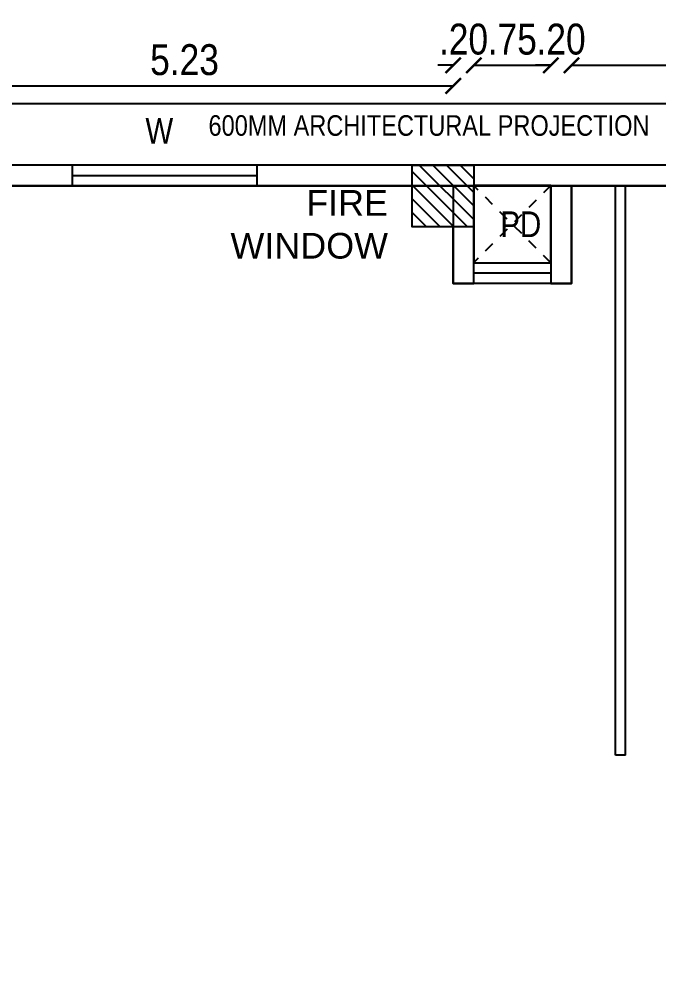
# Model space of a CAD drawing. Header units: metres. Extents: x 385023 to 385532, y 1408468 to 1408621.
# Drawn here: x 385354.51 to 385360.73, y 1408600.9 to 1408610.18 of the extents above; entities that cross this region are included whole.
import ezdxf
from ezdxf.enums import TextEntityAlignment as Align

# ---------------------------------------------------------------- set-up
doc = ezdxf.new("R2010")
doc.units = ezdxf.units.M
doc.header["$MEASUREMENT"] = 0
doc.linetypes.add('DASHED', pattern=[0.75, 0.5, -0.25])
for name, color, linetype in [('0 @ 1 (1)', 7, 'Continuous'), ('BLK_1_FLR_1_AC_ROOM_1', 7, 'Continuous'), ('BLK_1_FLR_1_BLT_UP_AREA', 7, 'Continuous'), ('BLK_1_FLR_1_BLT_UP_AREA_DEDUCT', 7, 'Continuous'), ('BLK_1_FLR_1_CARPET_AREA', 7, 'Continuous'), ('S-COLUMN', 6, 'Continuous'), ('S-COLUMN HATCH', 8, 'Continuous')]:
    doc.layers.add(name, color=color, linetype=linetype)
doc.layers.add('BLK_1_FLR_1_ROOF_AREA', color=7, linetype='Continuous', lineweight=25)
doc.layers.add('MEP INPUT', color=3, linetype='Continuous', lineweight=0)
doc.styles.add('ARIAL', font='ARIALN.TTF')
doc.styles.add('RIA-AP', font='ARIALN.TTF')
doc.styles.get("Standard").update_dxf_attribs({"font": 'ARIALN.TTF', "height": 0.35})
doc.dimstyles.new('RIA-AP', dxfattribs={"dimtxt": 0.3, "dimasz": 0.15, "dimexe": 0, "dimexo": 1, "dimgap": 0.1, "dimtad": 1, "dimzin": 4, "dimdsep": 46, "dimtxsty": 'RIA-AP', "dimblk": 'ARCHTICK', "dimcen": 0.09, "dimse1": 1, "dimse2": 1, "dimclrd": 8, "dimclre": 8, "dimclrt": 4, "dimazin": 0, "dimtfac": 1, "dimtix": 1, "dimtofl": 0, "dimtmove": 2, "dimatfit": 3, "dimfxl": 0, "dimtolj": 1, "dimtzin": 0, "dimarcsym": 0})

# ---------------------------------------------------------------- blocks, each defined once
blk = doc.blocks.new('grid')
at = {"layer": 'S-COLUMN HATCH'}
h = blk.add_hatch(dxfattribs=at)
h.set_pattern_fill('ANSI31', color=256, scale=0.75, angle=90, style=0)
h.set_pattern_definition([(135, (375052.11474, 1409514.67969), (-0.06629126074, -0.06629126074), [])])
h.paths.add_polyline_path([(391796.9725, 1408578.0535), (391796.9725, 1408577.4535), (391797.5725, 1408577.4535), (391797.5725, 1408578.0535)])
at = {"layer": 'S-COLUMN', "ltscale": 5, "elevation": -63.957}
blk.add_lwpolyline([(391796.9725, 1408578.0535), (391797.5725, 1408578.0535), (391797.5725, 1408577.4535), (391796.9725, 1408577.4535)], close=True, dxfattribs=at)
blk = doc.blocks.new('A$C6B3522BB')
at = {"layer": 'MEP INPUT', "color": 2, "lineweight": 0}
blk.add_lwpolyline([(-0.01, 0.2), (-0.01, 0), (-0.7598, 0), (-0.7598, 0.2)], close=True, dxfattribs=at)
at = {"layer": 'MEP INPUT', "lineweight": 0, "const_width": 0.02}
blk.add_lwpolyline([(-0.01, 0.1), (-0.7598, 0.1)], dxfattribs=at)
blk = doc.blocks.new('_ArchTick')
at = {"color": 0, "linetype": 'ByBlock', "const_width": 0.15}
blk.add_lwpolyline([(-0.5, -0.5), (0.5, 0.5)], dxfattribs=at)
blk = doc.blocks.new('*D267')
at = {"color": 8, "lineweight": -2}
blk.add_line((385353.5022, 1408609.5336), (385358.7281, 1408609.5336), dxfattribs=at)
at = {"layer": 'Defpoints', "color": 0}
for p in [(385358.7281, 1408609.5336), (385353.5022, 1408608.7622, -62.1565), (385358.7281, 1408608.5622)]:
    blk.add_point(p, dxfattribs=at)
at = {"color": 8, "lineweight": -2, "xscale": 0.15, "yscale": 0.15, "zscale": 0.15, "rotation": 180}
blk.add_blockref('_ArchTick', (385353.5022, 1408609.5336), dxfattribs=at)
at = {"color": 8, "lineweight": -2, "xscale": 0.15, "yscale": 0.15, "zscale": 0.15}
blk.add_blockref('_ArchTick', (385358.7281, 1408609.5336), dxfattribs=at)
at = {"color": 4, "insert": (385356.1151, 1408609.7868), "char_height": 0.3, "attachment_point": 5, "style": 'RIA-AP'}
blk.add_mtext('\\A1;5.23', dxfattribs=at)
blk = doc.blocks.new('*D268')
at = {"color": 8, "lineweight": -2}
for p, q in [((385358.7281, 1408609.7336), (385358.5781, 1408609.7336)), ((385358.9287, 1408609.7336), (385359.0787, 1408609.7336))]:
    blk.add_line(p, q, dxfattribs=at)
at = {"layer": 'Defpoints', "color": 0}
for p in [(385358.9287, 1408609.7336), (385358.7281, 1408608.5622), (385358.9287, 1408608.5622, -63.957)]:
    blk.add_point(p, dxfattribs=at)
at = {"color": 8, "lineweight": -2, "xscale": 0.15, "yscale": 0.15, "zscale": 0.15}
blk.add_blockref('_ArchTick', (385358.7281, 1408609.7336), dxfattribs=at)
at = {"color": 8, "lineweight": -2, "xscale": 0.15, "yscale": 0.15, "zscale": 0.15, "rotation": 180}
blk.add_blockref('_ArchTick', (385358.9287, 1408609.7336), dxfattribs=at)
at = {"color": 4, "insert": (385358.8284, 1408609.9868), "char_height": 0.3, "attachment_point": 5, "style": 'RIA-AP'}
blk.add_mtext('\\A1;.20', dxfattribs=at)
blk = doc.blocks.new('*D269')
at = {"color": 8, "lineweight": -2}
blk.add_line((385358.9287, 1408609.7336), (385359.677, 1408609.7336), dxfattribs=at)
at = {"layer": 'Defpoints', "color": 0}
for p in [(385359.677, 1408609.7336), (385358.9287, 1408608.5622, -63.957), (385359.677, 1408608.5628)]:
    blk.add_point(p, dxfattribs=at)
at = {"color": 8, "lineweight": -2, "xscale": 0.15, "yscale": 0.15, "zscale": 0.15, "rotation": 180}
blk.add_blockref('_ArchTick', (385358.9287, 1408609.7336), dxfattribs=at)
at = {"color": 8, "lineweight": -2, "xscale": 0.15, "yscale": 0.15, "zscale": 0.15}
blk.add_blockref('_ArchTick', (385359.677, 1408609.7336), dxfattribs=at)
at = {"color": 4, "insert": (385359.3029, 1408609.9861), "char_height": 0.3, "attachment_point": 5, "style": 'RIA-AP'}
blk.add_mtext('\\A1;.75', dxfattribs=at)
blk = doc.blocks.new('*D270')
at = {"color": 8, "lineweight": -2}
for p, q in [((385359.677, 1408609.7336), (385359.527, 1408609.7336)), ((385359.8781, 1408609.7336), (385360.0281, 1408609.7336))]:
    blk.add_line(p, q, dxfattribs=at)
at = {"layer": 'Defpoints', "color": 0}
for p in [(385359.8781, 1408609.7336), (385359.677, 1408608.5628), (385359.8781, 1408608.5622)]:
    blk.add_point(p, dxfattribs=at)
at = {"color": 8, "lineweight": -2, "xscale": 0.15, "yscale": 0.15, "zscale": 0.15}
blk.add_blockref('_ArchTick', (385359.677, 1408609.7336), dxfattribs=at)
at = {"color": 8, "lineweight": -2, "xscale": 0.15, "yscale": 0.15, "zscale": 0.15, "rotation": 180}
blk.add_blockref('_ArchTick', (385359.8781, 1408609.7336), dxfattribs=at)
at = {"color": 4, "insert": (385359.7776, 1408609.9868), "char_height": 0.3, "attachment_point": 5, "style": 'RIA-AP'}
blk.add_mtext('\\A1;.20', dxfattribs=at)
blk = doc.blocks.new('*D271')
at = {"color": 8, "lineweight": -2}
blk.add_line((385359.8781, 1408609.7336), (385366.2289, 1408609.7336), dxfattribs=at)
at = {"layer": 'Defpoints', "color": 0}
for p in [(385366.2289, 1408609.7336), (385359.8781, 1408608.5622), (385366.2289, 1408608.5622)]:
    blk.add_point(p, dxfattribs=at)
at = {"color": 8, "lineweight": -2, "xscale": 0.15, "yscale": 0.15, "zscale": 0.15, "rotation": 180}
blk.add_blockref('_ArchTick', (385359.8781, 1408609.7336), dxfattribs=at)
at = {"color": 8, "lineweight": -2, "xscale": 0.15, "yscale": 0.15, "zscale": 0.15}
blk.add_blockref('_ArchTick', (385366.2289, 1408609.7336), dxfattribs=at)
at = {"color": 4, "insert": (385363.0535, 1408609.9868), "char_height": 0.3, "attachment_point": 5, "style": 'RIA-AP'}
blk.add_mtext('\\A1;6.35', dxfattribs=at)

msp = doc.modelspace()

# ---------------------------------------------------------------- linework, layer by layer
for p, q in [((385355.0215, 1408608.6622, 0.0252), (385356.8215, 1408608.6622, 0.0252)), ((385358.7281, 1408608.5622, 0.0252), (385358.7281, 1408607.6122, 0.0252)), ((385358.9281, 1408607.6122, 0.0252), (385358.9281, 1408608.5622, 0.0252)), ((385358.9281, 1408608.5622, 0.0252), (385359.6781, 1408608.5622, 0.0252)), ((385359.6781, 1408608.5622, 0.0252), (385359.6781, 1408607.6122, 0.0252)), ((385359.8781, 1408607.6122, 0.0252), (385359.8781, 1408608.5622, 0.0252)), ((385358.7281, 1408607.6122, 0.0252), (385358.9281, 1408607.6122, 0.0252)), ((385359.6781, 1408607.6122, 0.0252), (385359.8781, 1408607.6122, 0.0252))]:
    msp.add_line(p, q)
at = {"color": 8, "linetype": 'DASHED', "ltscale": 0.05}
for p, q in [((385359.677, 1408608.5628, 0.0252), (385358.926, 1408607.8128, 0.0252)), ((385359.677, 1408607.8128, 0.0252), (385358.9281, 1408608.5628, 0.0252))]:
    msp.add_line(p, q, dxfattribs=at)
at = {"linetype": 'ByBlock'}
for p, q in [((385360.3051, 1408603.023, 2166.1918), (385360.3051, 1408608.5622, 2167.069)), ((385360.4051, 1408603.023, 2166.1918), (385360.4051, 1408608.5622, 2167.069)), ((385360.4051, 1408603.023, 1083.1085), (385360.3051, 1408603.023, 1083.1085))]:
    msp.add_line(p, q, dxfattribs=at)
at = {"color": 2, "ltscale": 0.2, "elevation": 0.0252}
msp.add_lwpolyline([(385310.3075, 1408609.3623), (385391.0075, 1408609.3623), (385391.0075, 1408561.7623), (385310.3075, 1408561.7623)], close=True, dxfattribs=at)
at = {"elevation": 0.0252}
for points in [[(385310.9085, 1408562.3623), (385390.4075, 1408562.3623), (385390.4075, 1408608.7622), (385310.9085, 1408608.7622)], [(385355.0215, 1408608.5622), (385356.8215, 1408608.5622), (385356.8215, 1408608.7622), (385355.0215, 1408608.7622)]]:
    msp.add_lwpolyline(points, close=True, dxfattribs=at)
for points in [[(385381.5579, 1408608.5622), (385343.3935, 1408608.5622)], [(385358.9281, 1408608.5622), (385359.6781, 1408608.5622)]]:
    msp.add_lwpolyline(points, dxfattribs=at)
at = {"layer": 'BLK_1_FLR_1_AC_ROOM_1', "color": 2, "elevation": 0.0252}
msp.add_lwpolyline([(385311.1085, 1408576.7415), (385311.1085, 1408605.3623), (385332.436, 1408605.3623), (385332.436, 1408608.5621), (385337.2535, 1408608.5621), (385337.2535, 1408606.3822), (385343.1935, 1408606.3822), (385343.1935, 1408602.1966), (385353.5022, 1408602.1966), (385353.5022, 1408608.5622), (385366.2289, 1408608.5622), (385365.829, 1408599.0368), (385365.829, 1408567.0832), (385361.309, 1408567.0832), (385361.309, 1408562.5622), (385340.4352, 1408562.5622), (385340.4352, 1408566.0616), (385314.8094, 1408566.0616), (385314.8094, 1408576.7415)], close=True, dxfattribs=at)
at = {"layer": 'BLK_1_FLR_1_BLT_UP_AREA', "color": 13, "elevation": 0.0252}
msp.add_lwpolyline([(385310.9085, 1408562.3622), (385390.4085, 1408562.3622), (385390.4085, 1408608.7622), (385310.9085, 1408608.7622)], close=True, dxfattribs=at)
at = {"layer": 'BLK_1_FLR_1_BLT_UP_AREA_DEDUCT', "color": 13, "elevation": 0.0252}
msp.add_lwpolyline([(385358.9282, 1408607.8127), (385359.6782, 1408607.8127), (385359.6781, 1408608.566), (385358.9281, 1408608.566)], close=True, dxfattribs=at)
at = {"layer": 'BLK_1_FLR_1_CARPET_AREA', "color": 13, "elevation": 0.0252}
msp.add_lwpolyline([(385365.829, 1408608.5622), (385359.8781, 1408608.5622), (385359.8781, 1408607.6122), (385358.7281, 1408607.6122), (385358.7281, 1408608.1622), (385358.3281, 1408608.1622), (385358.3281, 1408608.5622), (385353.5022, 1408608.5622), (385353.5022, 1408602.1966), (385343.1935, 1408602.1966), (385343.1935, 1408606.3822), (385337.2525, 1408606.3822), (385337.2513, 1408607.6127), (385336.3035, 1408607.6122), (385336.3035, 1408608.5622), (385335.886, 1408608.5622), (385335.886, 1408608.3622), (385335.186, 1408608.3622), (385335.186, 1408608.5622), (385332.436, 1408608.5621), (385332.436, 1408606.3624), (385328.436, 1408606.3624)], dxfattribs=at)
at = {"layer": 'BLK_1_FLR_1_ROOF_AREA', "color": 54, "elevation": 0.0252}
msp.add_lwpolyline([(385310.9085, 1408562.3622), (385390.4085, 1408562.3622), (385390.4085, 1408608.7622), (385310.9085, 1408608.7622)], close=True, dxfattribs=at)

# ---------------------------------------------------------------- block references
at = {"color": 7}
msp.add_blockref('grid', (-6438.6444, 30.7088, 0.0252), dxfattribs=at)
at = {"lineweight": 0}
msp.add_blockref('A$C6B3522BB', (385359.686, 1408607.6127, -127.8384), dxfattribs=at)

# ---------------------------------------------------------------- texts
at = {"style": 'RIA-AP'}
msp.add_text('W', height=0.25, dxfattribs=at).set_placement((385355.8699, 1408608.9716), align=Align.CENTER)
at = {"insert": (385356.3483, 1408609.2482), "char_height": 0.2, "width": 8.569931, "attachment_point": 1, "style": 'ARIAL'}
msp.add_mtext('600MM ARCHITECTURAL PROJECTION\\P', dxfattribs=at)
at = {"lineweight": -2, "insert": (385359.1869, 1408608.3122), "char_height": 0.25, "width": 6.363614, "attachment_point": 1, "style": 'RIA-AP'}
msp.add_mtext('PD', dxfattribs=at)
at = {"layer": '0 @ 1 (1)', "color": 1, "insert": (385358.0942, 1408608.5201), "char_height": 0.25, "width": 4.122872, "attachment_point": 3}
msp.add_mtext('{\\fArial|b0|i0|c0|p34;FIRE\\PWINDOW}', dxfattribs=at)

# ---------------------------------------------------------------- dimensions: what is measured, and where the dimension line sits
for base, p1, p2, picture, middle in [((385358.9287, 1408609.7336, 0.0252), (385358.7281, 1408608.5622, 0.0252), (385358.9287, 1408608.5622, -63.9318), '*D268', (385358.8284, 1408609.9868, 0.0252)), ((385359.677, 1408609.7336, 0.0252), (385358.9287, 1408608.5622, -63.9318), (385359.677, 1408608.5628, 0.0252), '*D269', (385359.3029, 1408609.9861, 0.0252)), ((385359.8781, 1408609.7336, 0.0252), (385359.677, 1408608.5628, 0.0252), (385359.8781, 1408608.5622, 0.0252), '*D270', (385359.7776, 1408609.9868, 0.0252)), ((385366.2289, 1408609.7336, 0.0252), (385359.8781, 1408608.5622, 0.0252), (385366.2289, 1408608.5622, 0.0252), '*D271', (385363.0535, 1408609.9868, 0.0252)), ((385358.7281, 1408609.5336, 0.0252), (385353.5022, 1408608.7622, -62.1313), (385358.7281, 1408608.5622, 0.0252), '*D267', (385356.1151, 1408609.7868, 0.0252))]:
    dim = msp.add_linear_dim(base=base, p1=p1, p2=p2, dimstyle='RIA-AP')
    dim.commit()
    dim.dimension.update_dxf_attribs({"geometry": picture, "text_midpoint": middle})

doc.saveas('drawing.dxf')
